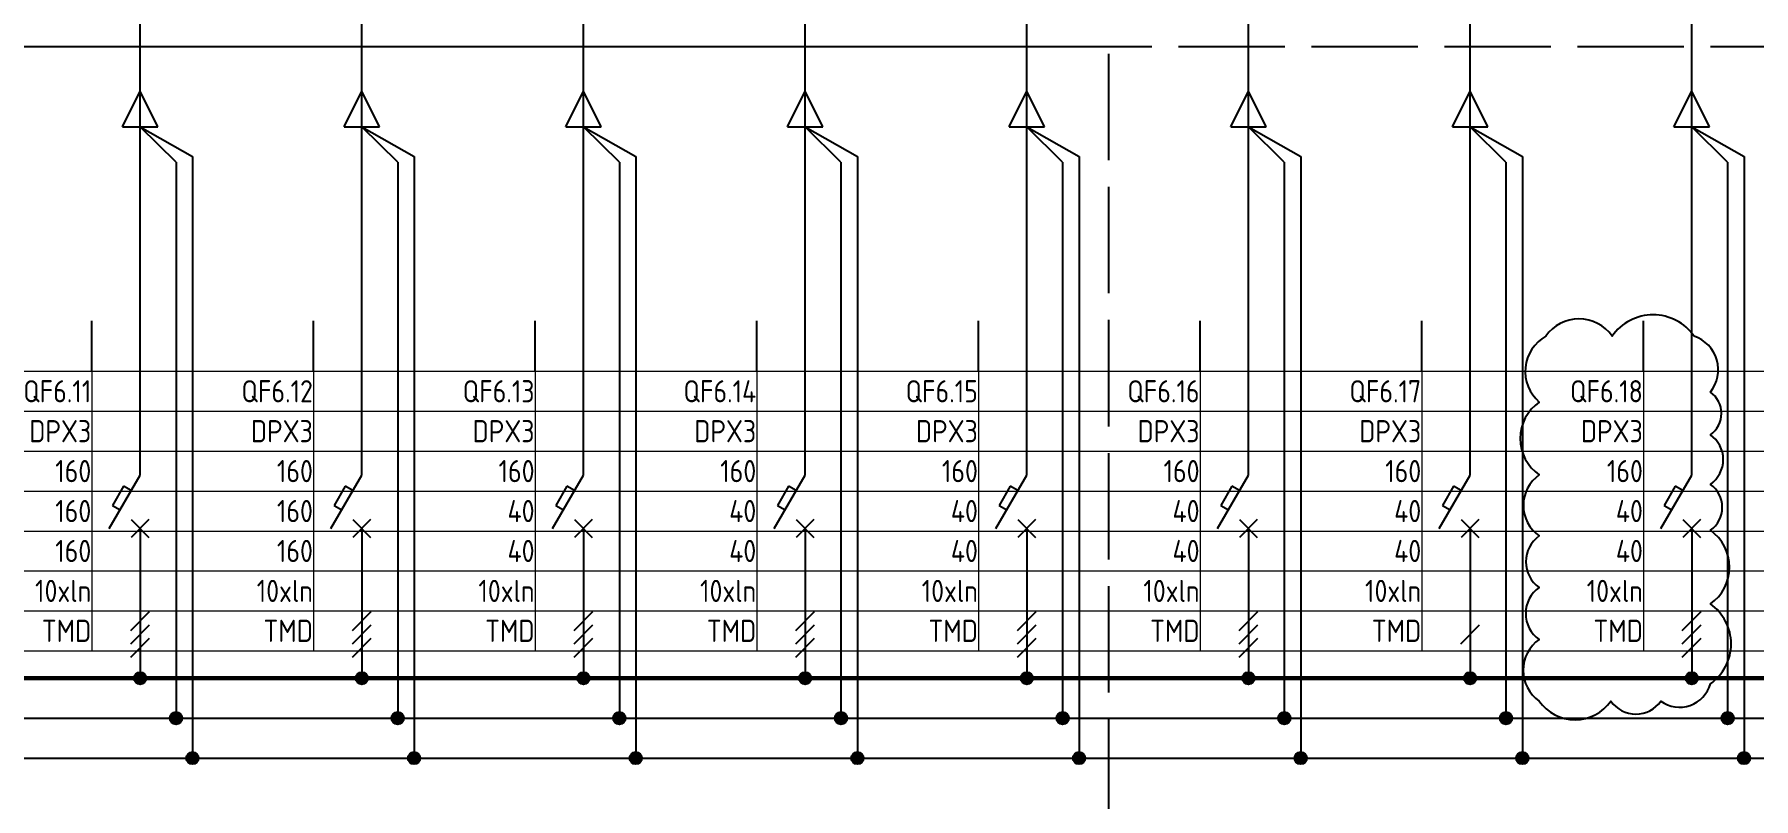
# Model space of a CAD drawing. Header units: millimetres. Extents: x -1221 to 2392, y 143 to 1021.
# Drawn here: x 132.6 to 326.5, y 502.8 to 588.9 of the extents above; entities that cross this region are included whole.
import ezdxf

# ---------------------------------------------------------------- set-up
doc = ezdxf.new("R2010")
doc.units = ezdxf.units.MM
doc.header["$MEASUREMENT"] = 0
doc.linetypes.add('ACAD_ISO02W100', pattern=[15, 12, -3])
doc.layers.get('Defpoints').update_dxf_attribs({"color": 6})
for name, color, linetype in [('ACM 0.35mm', 5, 'Continuous'), ('ACM Text', 7, 'Continuous'), ('EM_Схема L', 7, 'Continuous'), ('EM_Схема N', 4, 'Continuous'), ('EM_Схема PE', 4, 'Continuous')]:
    doc.layers.add(name, color=color, linetype=linetype)
doc.styles.add('Надписи', font='isocpeur.ttf', dxfattribs={"width": 0.85})

# ---------------------------------------------------------------- blocks, each defined once
blk = doc.blocks.new('*T46')
at = {"layer": 'Defpoints', "color": 8, "linetype": 'ByBlock', "lineweight": 0, "transparency": 16777216}
for p, q in [((0, 0), (600, 0)), ((0, 0), (0, -31.5)), ((25, 0), (25, -31.5)), ((50, 0), (50, -31.5)), ((75, 0), (75, -31.5)), ((100, 0), (100, -31.5)), ((125, 0), (125, -31.5)), ((150, 0), (150, -31.5)), ((175, 0), (175, -31.5)), ((200, 0), (200, -31.5)), ((225, 0), (225, -31.5)), ((250, 0), (250, -31.5)), ((275, 0), (275, -31.5)), ((300, 0), (300, -31.5)), ((325, 0), (325, -31.5)), ((350, 0), (350, -31.5)), ((375, 0), (375, -31.5)), ((400, 0), (400, -31.5)), ((425, 0), (425, -31.5)), ((450, 0), (450, -31.5)), ((475, 0), (475, -31.5)), ((500, 0), (500, -31.5)), ((525, 0), (525, -31.5)), ((550, 0), (550, -31.5)), ((575, 0), (575, -31.5)), ((600, 0), (600, -31.5)), ((0, -4.5), (600, -4.5)), ((0, -9), (600, -9)), ((0, -13.5), (600, -13.5)), ((0, -18), (600, -18)), ((0, -22.5), (600, -22.5)), ((0, -27), (600, -27)), ((0, -31.5), (600, -31.5))]:
    blk.add_line(p, q, dxfattribs=at)
at = {"layer": 'ACM Text', "color": 0, "transparency": 16777216, "char_height": 2.5, "width": 24.88, "attachment_point": 6, "style": 'Надписи'}
for s, insert in [('{\\fISOCPEUR|b0|i0|c0;QF6.1', (24.94, -2.25)), ('{\\fISOCPEUR|b0|i0|c0;QF6.2', (49.94, -2.25)), ('{\\fISOCPEUR|b0|i0|c0;QF6.3', (74.94, -2.25)), ('{\\fISOCPEUR|b0|i0|c0;QF6.4', (99.94, -2.25)), ('{\\fISOCPEUR|b0|i0|c0;QF6.5', (124.94, -2.25)), ('{\\fISOCPEUR|b0|i0|c0;QF6.6', (149.94, -2.25)), ('{\\fISOCPEUR|b0|i0|c0;QF6.7', (174.94, -2.25)), ('{\\fISOCPEUR|b0|i0|c0;QF6.8', (199.94, -2.25)), ('{\\fISOCPEUR|b0|i0|c0;QF6.9', (224.94, -2.25)), ('{\\fISOCPEUR|b0|i0|c0;QF6.10', (249.94, -2.25)), ('{\\fISOCPEUR|b0|i0|c0;QF6.11', (274.94, -2.25)), ('{\\fISOCPEUR|b0|i0|c0;QF6.12', (299.94, -2.25)), ('{\\fISOCPEUR|b0|i0|c0;QF6.13', (324.94, -2.25)), ('{\\fISOCPEUR|b0|i0|c0;QF6.14', (349.94, -2.25)), ('{\\fISOCPEUR|b0|i0|c0;QF6.15', (374.94, -2.25)), ('{\\fISOCPEUR|b0|i0|c0;QF6.16', (399.94, -2.25)), ('{\\fISOCPEUR|b0|i0|c0;QF6.17', (424.94, -2.25)), ('{\\fISOCPEUR|b0|i0|c0;QF6.18', (449.94, -2.25)), ('{\\fISOCPEUR|b0|i0|c0;QF6.19', (474.94, -2.25)), ('{\\fISOCPEUR|b0|i0|c0;QF6.20', (499.94, -2.25)), ('{\\fISOCPEUR|b0|i0|c0;QF6.21', (524.94, -2.25)), ('{\\fISOCPEUR|b0|i0|c0;QF6.22', (549.94, -2.25)), ('{\\fISOCPEUR|b0|i0|c0;QF6.23', (574.94, -2.25)), ('{\\fISOCPEUR|b0|i0|c0;QF6.24', (599.94, -2.25)), ('{\\fISOCPEUR|b0|i0|c0;DPX3', (24.94, -6.75)), ('{\\fISOCPEUR|b0|i0|c0;DPX3', (49.94, -6.75)), ('{\\fISOCPEUR|b0|i0|c0;DPX3', (74.94, -6.75)), ('{\\fISOCPEUR|b0|i0|c0;DPX3', (99.94, -6.75)), ('{\\fISOCPEUR|b0|i0|c0;DPX3', (124.94, -6.75)), ('{\\fISOCPEUR|b0|i0|c0;DPX3', (149.94, -6.75)), ('{\\fISOCPEUR|b0|i0|c0;DPX3', (174.94, -6.75)), ('{\\fISOCPEUR|b0|i0|c0;DPX3', (199.94, -6.75)), ('{\\fISOCPEUR|b0|i0|c0;DPX3', (224.94, -6.75)), ('{\\fISOCPEUR|b0|i0|c0;DPX3', (249.94, -6.75)), ('{\\fISOCPEUR|b0|i0|c0;DPX3', (274.94, -6.75)), ('{\\fISOCPEUR|b0|i0|c0;DPX3', (299.94, -6.75)), ('{\\fISOCPEUR|b0|i0|c0;DPX3', (324.94, -6.75)), ('{\\fISOCPEUR|b0|i0|c0;DPX3', (349.94, -6.75)), ('{\\fISOCPEUR|b0|i0|c0;DPX3', (374.94, -6.75)), ('{\\fISOCPEUR|b0|i0|c0;DPX3', (399.94, -6.75)), ('{\\fISOCPEUR|b0|i0|c0;DPX3', (424.94, -6.75)), ('{\\fISOCPEUR|b0|i0|c0;DPX3', (449.94, -6.75)), ('{\\fISOCPEUR|b0|i0|c0;DPX3', (474.94, -6.75)), ('{\\fISOCPEUR|b0|i0|c0;DPX3', (499.94, -6.75)), ('{\\fISOCPEUR|b0|i0|c0;DPX3', (524.94, -6.75)), ('{\\fISOCPEUR|b0|i0|c0;DPX3', (549.94, -6.75)), ('{\\fISOCPEUR|b0|i0|c0;DPX3', (574.94, -6.75)), ('{\\fISOCPEUR|b0|i0|c0;DPX3', (599.94, -6.75)), ('{\\fISOCPEUR|b0|i0|c0;160', (24.94, -11.25)), ('{\\fISOCPEUR|b0|i0|c0;160', (49.94, -11.25)), ('{\\fISOCPEUR|b0|i0|c0;160', (74.94, -11.25)), ('{\\fISOCPEUR|b0|i0|c0;160', (99.94, -11.25)), ('{\\fISOCPEUR|b0|i0|c0;160', (124.94, -11.25)), ('{\\fISOCPEUR|b0|i0|c0;160', (149.94, -11.25)), ('{\\fISOCPEUR|b0|i0|c0;160', (174.94, -11.25)), ('{\\fISOCPEUR|b0|i0|c0;160', (199.94, -11.25)), ('{\\fISOCPEUR|b0|i0|c0;160', (224.94, -11.25)), ('{\\fISOCPEUR|b0|i0|c0;160', (249.94, -11.25)), ('{\\fISOCPEUR|b0|i0|c0;160', (274.94, -11.25)), ('{\\fISOCPEUR|b0|i0|c0;160', (299.94, -11.25)), ('{\\fISOCPEUR|b0|i0|c0;160', (324.94, -11.25)), ('{\\fISOCPEUR|b0|i0|c0;160', (349.94, -11.25)), ('{\\fISOCPEUR|b0|i0|c0;160', (374.94, -11.25)), ('{\\fISOCPEUR|b0|i0|c0;160', (399.94, -11.25)), ('{\\fISOCPEUR|b0|i0|c0;160', (424.94, -11.25)), ('{\\fISOCPEUR|b0|i0|c0;160', (449.94, -11.25)), ('{\\fISOCPEUR|b0|i0|c0;160', (474.94, -11.25)), ('{\\fISOCPEUR|b0|i0|c0;160', (499.94, -11.25)), ('{\\fISOCPEUR|b0|i0|c0;160', (524.94, -11.25)), ('{\\fISOCPEUR|b0|i0|c0;160', (549.94, -11.25)), ('{\\fISOCPEUR|b0|i0|c0;160', (574.94, -11.25)), ('{\\fISOCPEUR|b0|i0|c0;160', (599.94, -11.25)), ('{\\fISOCPEUR|b0|i0|c0;40', (24.94, -15.75)), ('{\\fISOCPEUR|b0|i0|c0;40', (49.94, -15.75)), ('{\\fISOCPEUR|b0|i0|c0;100', (74.94, -15.75)), ('{\\fISOCPEUR|b0|i0|c0;100', (99.94, -15.75)), ('{\\fISOCPEUR|b0|i0|c0;100', (124.94, -15.75)), ('{\\fISOCPEUR|b0|i0|c0;40', (149.94, -15.75)), ('{\\fISOCPEUR|b0|i0|c0;80', (174.94, -15.75)), ('{\\fISOCPEUR|b0|i0|c0;80', (199.94, -15.75)), ('{\\fISOCPEUR|b0|i0|c0;80', (224.94, -15.75)), ('{\\fISOCPEUR|b0|i0|c0;80', (249.94, -15.75)), ('{\\fISOCPEUR|b0|i0|c0;160', (274.94, -15.75)), ('{\\fISOCPEUR|b0|i0|c0;160', (299.94, -15.75)), ('{\\fISOCPEUR|b0|i0|c0;40', (324.94, -15.75)), ('{\\fISOCPEUR|b0|i0|c0;40', (349.94, -15.75)), ('{\\fISOCPEUR|b0|i0|c0;40', (374.94, -15.75)), ('{\\fISOCPEUR|b0|i0|c0;40', (399.94, -15.75)), ('{\\fISOCPEUR|b0|i0|c0;40', (424.94, -15.75)), ('{\\fISOCPEUR|b0|i0|c0;40', (449.94, -15.75)), ('{\\fISOCPEUR|b0|i0|c0;25', (474.94, -15.75)), ('{\\fISOCPEUR|b0|i0|c0;25', (499.94, -15.75)), ('{\\fISOCPEUR|b0|i0|c0;20', (524.94, -15.75)), ('{\\fISOCPEUR|b0|i0|c0;40', (549.94, -15.75)), ('{\\fISOCPEUR|b0|i0|c0;40', (574.94, -15.75)), ('{\\fISOCPEUR|b0|i0|c0;25', (599.94, -15.75)), ('{\\fISOCPEUR|b0|i0|c0;40', (24.94, -20.25)), ('{\\fISOCPEUR|b0|i0|c0;40', (49.94, -20.25)), ('{\\fISOCPEUR|b0|i0|c0;100', (74.94, -20.25)), ('{\\fISOCPEUR|b0|i0|c0;100', (99.94, -20.25)), ('{\\fISOCPEUR|b0|i0|c0;100', (124.94, -20.25)), ('{\\fISOCPEUR|b0|i0|c0;40', (149.94, -20.25)), ('{\\fISOCPEUR|b0|i0|c0;80', (174.94, -20.25)), ('{\\fISOCPEUR|b0|i0|c0;80', (199.94, -20.25)), ('{\\fISOCPEUR|b0|i0|c0;80', (224.94, -20.25)), ('{\\fISOCPEUR|b0|i0|c0;80', (249.94, -20.25)), ('{\\fISOCPEUR|b0|i0|c0;160', (274.94, -20.25)), ('{\\fISOCPEUR|b0|i0|c0;160', (299.94, -20.25)), ('{\\fISOCPEUR|b0|i0|c0;40', (324.94, -20.25)), ('{\\fISOCPEUR|b0|i0|c0;40', (349.94, -20.25)), ('{\\fISOCPEUR|b0|i0|c0;40', (374.94, -20.25)), ('{\\fISOCPEUR|b0|i0|c0;40', (399.94, -20.25)), ('{\\fISOCPEUR|b0|i0|c0;40', (424.94, -20.25)), ('{\\fISOCPEUR|b0|i0|c0;40', (449.94, -20.25)), ('{\\fISOCPEUR|b0|i0|c0;25', (474.94, -20.25)), ('{\\fISOCPEUR|b0|i0|c0;25', (499.94, -20.25)), ('{\\fISOCPEUR|b0|i0|c0;20', (524.94, -20.25)), ('{\\fISOCPEUR|b0|i0|c0;40', (549.94, -20.25)), ('{\\fISOCPEUR|b0|i0|c0;40', (574.94, -20.25)), ('{\\fISOCPEUR|b0|i0|c0;25', (599.94, -20.25)), ('{\\fISOCPEUR|b0|i0|c0;10xln', (24.94, -24.75)), ('{\\fISOCPEUR|b0|i0|c0;10xln', (49.94, -24.75)), ('{\\fISOCPEUR|b0|i0|c0;10xln', (74.94, -24.75)), ('{\\fISOCPEUR|b0|i0|c0;10xln', (99.94, -24.75)), ('{\\fISOCPEUR|b0|i0|c0;10xln', (124.94, -24.75)), ('{\\fISOCPEUR|b0|i0|c0;10xln', (149.94, -24.75)), ('{\\fISOCPEUR|b0|i0|c0;10xln', (174.94, -24.75)), ('{\\fISOCPEUR|b0|i0|c0;10xln', (199.94, -24.75)), ('{\\fISOCPEUR|b0|i0|c0;10xln', (224.94, -24.75)), ('{\\fISOCPEUR|b0|i0|c0;10xln', (249.94, -24.75)), ('{\\fISOCPEUR|b0|i0|c0;10xln', (274.94, -24.75)), ('{\\fISOCPEUR|b0|i0|c0;10xln', (299.94, -24.75)), ('{\\fISOCPEUR|b0|i0|c0;10xln', (324.94, -24.75)), ('{\\fISOCPEUR|b0|i0|c0;10xln', (349.94, -24.75)), ('{\\fISOCPEUR|b0|i0|c0;10xln', (374.94, -24.75)), ('{\\fISOCPEUR|b0|i0|c0;10xln', (399.94, -24.75)), ('{\\fISOCPEUR|b0|i0|c0;10xln', (424.94, -24.75)), ('{\\fISOCPEUR|b0|i0|c0;10xln', (449.94, -24.75)), ('{\\fISOCPEUR|b0|i0|c0;10xln', (474.94, -24.75)), ('{\\fISOCPEUR|b0|i0|c0;10xln', (499.94, -24.75)), ('{\\fISOCPEUR|b0|i0|c0;10xln', (524.94, -24.75)), ('{\\fISOCPEUR|b0|i0|c0;10xln', (549.94, -24.75)), ('{\\fISOCPEUR|b0|i0|c0;10xln', (574.94, -24.75)), ('{\\fISOCPEUR|b0|i0|c0;10xln', (599.94, -24.75)), ('{\\fISOCPEUR|b0|i0|c0;TMD', (24.94, -29.25)), ('{\\fISOCPEUR|b0|i0|c0;TMD', (49.94, -29.25)), ('{\\fISOCPEUR|b0|i0|c0;TMD', (74.94, -29.25)), ('{\\fISOCPEUR|b0|i0|c0;TMD', (99.94, -29.25)), ('{\\fISOCPEUR|b0|i0|c0;TMD', (124.94, -29.25)), ('{\\fISOCPEUR|b0|i0|c0;TMD', (149.94, -29.25)), ('{\\fISOCPEUR|b0|i0|c0;TMD', (174.94, -29.25)), ('{\\fISOCPEUR|b0|i0|c0;TMD', (199.94, -29.25)), ('{\\fISOCPEUR|b0|i0|c0;TMD', (224.94, -29.25)), ('{\\fISOCPEUR|b0|i0|c0;TMD', (249.94, -29.25)), ('{\\fISOCPEUR|b0|i0|c0;TMD', (274.94, -29.25)), ('{\\fISOCPEUR|b0|i0|c0;TMD', (299.94, -29.25)), ('{\\fISOCPEUR|b0|i0|c0;TMD', (324.94, -29.25)), ('{\\fISOCPEUR|b0|i0|c0;TMD', (349.94, -29.25)), ('{\\fISOCPEUR|b0|i0|c0;TMD', (374.94, -29.25)), ('{\\fISOCPEUR|b0|i0|c0;TMD', (399.94, -29.25)), ('{\\fISOCPEUR|b0|i0|c0;TMD', (424.94, -29.25)), ('{\\fISOCPEUR|b0|i0|c0;TMD', (449.94, -29.25)), ('{\\fISOCPEUR|b0|i0|c0;TMD', (474.94, -29.25)), ('{\\fISOCPEUR|b0|i0|c0;TMD', (499.94, -29.25)), ('{\\fISOCPEUR|b0|i0|c0;TMD', (549.94, -29.25)), ('{\\fISOCPEUR|b0|i0|c0;TMD', (574.94, -29.25)), ('{\\fISOCPEUR|b0|i0|c0;TMD', (599.94, -29.25)), ('{\\fISOCPEUR|b0|i0|c0; ', (524.94, -29.25))]:
    blk.add_mtext(s, dxfattribs=dict(at, insert=insert))
blk = doc.blocks.new('*U49')
at = {"ltscale": 100, "const_width": 0.5}
blk.add_lwpolyline([(0, -0.75), (600.89, -0.75)], dxfattribs=at)
blk = doc.blocks.new('*U23')
h = blk.add_hatch(color=256)
h.dxf.hatch_style = 1
edge = h.paths.add_edge_path()
edge.add_arc((0, 0), 0.7, 0, 360)
for p, q in [((0, 22.87), (0, 38.55)), ((-3.48, 16.86), (0, 22.87)), ((-1.87, 21.64), (-3.12, 19.47)), ((-1, 21.14), (-1.87, 21.64)), ((-3.12, 19.47), (-2.25, 18.97)), ((1, 17.87), (-1, 15.87)), ((-1, 17.87), (1, 15.87)), ((0, 16.87), (0, 0))]:
    blk.add_line(p, q)
for points in [[(-1.06, 5.39), (1.06, 7.51)], [(-1.06, 3.89), (1.06, 6.01)], [(-1.06, 2.39), (1.06, 4.51)]]:
    blk.add_lwpolyline(points)
blk.add_circle((0, 0), 0.7)
at = {"layer": 'Defpoints', "color": 2}
blk.add_lwpolyline([(-5.45, 34.59), (-5.45, 40.26)], dxfattribs=at)
blk = doc.blocks.new('Точка присоединения')
h = blk.add_hatch(color=256)
h.dxf.hatch_style = 1
edge = h.paths.add_edge_path()
edge.add_arc((0, 0), 0.7, 0, 360)
blk.add_circle((0, 0), 0.7)
blk = doc.blocks.new('*U25')
for p, q in [((-2, -4), (0, 0)), ((-2, -4), (0, 0)), ((2, -4), (0, 0)), ((2, -4), (0, 0)), ((-2, -4), (2, -4)), ((-2, -4), (2, -4))]:
    blk.add_line(p, q)
at = {"layer": 'EM_Схема N', "ltscale": 2}
for p, q in [((4.05, -7.98), (0, -4)), ((4.05, -7.98), (4.05, -27.58)), ((4.05, -27.58), (4.05, -66.14)), ((4.05, -66.14), (4.05, -70.64))]:
    blk.add_line(p, q, dxfattribs=at)
at = {"layer": 'EM_Схема PE'}
for p, q in [((0, -4), (5.9, -7.34)), ((5.9, -7.34), (5.9, -75.14))]:
    blk.add_line(p, q, dxfattribs=at)
for p in [(4.05, -70.64), (5.9, -75.14)]:
    blk.add_blockref('Точка присоединения', p)
blk = doc.blocks.new('*U113')
h = blk.add_hatch(color=256)
h.dxf.hatch_style = 1
edge = h.paths.add_edge_path()
edge.add_arc((0, 0), 0.7, 0, 360)
for p, q in [((0, 22.87), (0, 38.55)), ((-3.48, 16.86), (0, 22.87)), ((-1.87, 21.64), (-3.12, 19.47)), ((-1, 21.14), (-1.87, 21.64)), ((-3.12, 19.47), (-2.25, 18.97)), ((1, 17.87), (-1, 15.87)), ((-1, 17.87), (1, 15.87)), ((0, 16.87), (0, 0))]:
    blk.add_line(p, q)
blk.add_lwpolyline([(-1.06, 3.89), (1.06, 6.01)])
blk.add_circle((0, 0), 0.7)
at = {"layer": 'Defpoints', "color": 2}
blk.add_lwpolyline([(-5.45, 34.59), (-5.45, 40.26)], dxfattribs=at)
blk = doc.blocks.new('*U53')
at = {"ltscale": 100}
for points in [[(0, -0.75), (1450.89, -0.75)], [(0, -5.25), (1450.89, -5.25)]]:
    blk.add_lwpolyline(points, dxfattribs=at)

msp = doc.modelspace()

# ---------------------------------------------------------------- linework, layer by layer
for points in [[(144.56, 554.89), (144.56, 928.45)], [(169.56, 554.89), (169.56, 928.45)], [(269.56, 554.89), (269.56, 928.45)], [(319.56, 554.89), (319.56, 912.62)], [(194.56, 554.89), (194.56, 853.45)], [(219.56, 554.89), (219.56, 853.45)], [(244.56, 554.89), (244.56, 853.45)], [(294.56, 554.89), (294.56, 711.02)]]:
    msp.add_lwpolyline(points)
at = {"layer": 'ACM 0.35mm', "color": 1, "linetype": 'ACAD_ISO02W100'}
for points in [[(-1221.19, 461.72), (-315.98, 461.72), (-315.98, 499.72), (253.81, 499.72), (253.81, 587.48), (-1221.19, 587.48)], [(-991.33, 461.72), (-86.12, 461.72), (-86.12, 499.72), (483.66, 499.72), (483.66, 587.48), (-991.33, 587.48)]]:
    msp.add_lwpolyline(points, close=True, dxfattribs=at)
at = {"layer": 'ACM Text'}
msp.add_lwpolyline([(302.36, 513.76, 0.520567), (310.45, 513.76, 0.520567), (316.08, 513.76, 0.520567), (321.66, 515.71, 0.520567), (321.66, 524.71, 0.520567), (321.66, 533.01, 0.520567), (321.66, 538.19, 0.520567), (321.66, 543.78, 0.520567), (321.66, 548.58, 0.520567), (319.83, 554.89, 0.520567), (310.58, 554.89, 0.520567), (303.11, 554.89, 0.520567), (302.36, 547.46, 0.520567), (302.36, 539.25, 0.520567), (302.36, 532.37, 0.520567), (302.36, 526.56, 0.520567), (302.36, 520.71, 0.520567)], format="xyb", close=True, dxfattribs=at)

# ---------------------------------------------------------------- block references
for name, p in [('*U25', (144.56, 582.48)), ('*U25', (169.56, 582.48)), ('*U25', (194.56, 582.48)), ('*U25', (219.56, 582.48)), ('*U25', (244.56, 582.48)), ('*U25', (269.56, 582.48)), ('*U25', (294.56, 582.48)), ('*U25', (319.56, 582.48)), ('*T46', (-135.89, 550.93))]:
    msp.add_blockref(name, p)
at = {"layer": 'EM_Схема L'}
for name, p in [('*U23', (144.56, 516.34)), ('*U23', (169.56, 516.34)), ('*U23', (194.56, 516.34)), ('*U23', (219.56, 516.34)), ('*U23', (244.56, 516.34)), ('*U23', (269.56, 516.34)), ('*U113', (294.56, 516.34)), ('*U23', (319.56, 516.34)), ('*U49', (-122.22, 517.09))]:
    msp.add_blockref(name, p, dxfattribs=at)
at = {"layer": 'EM_Схема N', "linetype": 'Continuous'}
msp.add_blockref('*U53', (-1001.92, 512.59), dxfattribs=at)

doc.saveas('drawing.dxf')
